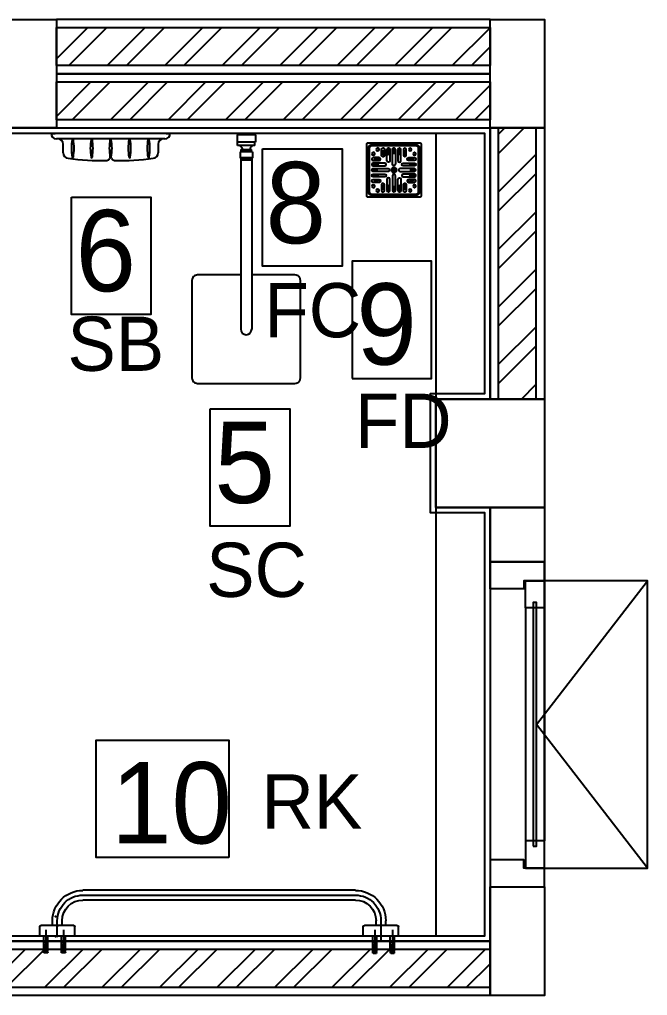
# Model space of a CAD drawing. Header units: inches. Extents: x -1366 to 1207, y -585 to 2554.
# Drawn here: x 531.297 to 533.034, y 1792.599 to 1795.3 of the extents above; entities that cross this region are included whole.
import ezdxf
from ezdxf.enums import TextEntityAlignment as Align

# ---------------------------------------------------------------- set-up
doc = ezdxf.new("R2010")
doc.units = ezdxf.units.IN
doc.header["$MEASUREMENT"] = 0
doc.header["$PDSIZE"] = 0.05
doc.linetypes.add('CENTER', pattern=[1.625, 1.25, -0.125, 0.125, -0.125])
doc.layers.get('0').update_dxf_attribs({"linetype": 'CONTINUOUS'})
for name, color, linetype in [('COLM', 3, 'CONTINUOUS'), ('DIM', 7, 'CONTINUOUS'), ('DIMS', 1, 'CONTINUOUS'), ('Floor-Hatch', 251, 'CONTINUOUS'), ('SN - Sanitary', 144, 'CONTINUOUS'), ('WALL', 7, 'CONTINUOUS'), ('Wall-Tile', 4, 'CONTINUOUS'), ('WALL_HATC', 251, 'CONTINUOUS'), ('WC-DET1', 15, 'CONTINUOUS'), ('WC-OUT', 9, 'CONTINUOUS'), ('WC-OUTL', 7, 'CONTINUOUS'), ('WC-SERIAL', 4, 'CONTINUOUS'), ('wind', 7, 'CONTINUOUS')]:
    doc.layers.add(name, color=color, linetype=linetype)
doc.styles.get("Standard").update_dxf_attribs({"font": 'CordiaUPC.ttf'})
doc.styles.add('THAI', font='thai2.shx', dxfattribs={"height": 0.2})
doc.styles.add('Thai-S1', font='angsana.shx')
pattern_1 = [(224.99694, (483.1486, 1808.61976), (0.07954527, -0.07955375), []), (224.99694, (483.09556, 1808.61977), (0.07954527, -0.07955375), [])]

# ---------------------------------------------------------------- blocks, each defined once
blk = doc.blocks.new('VRH_FUVHU-W002AS_100 x100')
at = {"layer": 'SN - Sanitary'}
for points in [[(-48, -50), (48, -50, 0.414214), (50, -48), (50, 48, 0.414214), (48, 50), (-48, 50, 0.414214), (-50, 48), (-50, -48, 0.414214)], [(-40, -47), (40, -47, 0.414214), (47, -40), (47, 40, 0.414214), (40, 47), (-40, 47, 0.414214), (-47, 40), (-47, -40, 0.414214)], [(-40, -45), (40, -45, 0.414214), (45, -40), (45, 40, 0.414214), (40, 45), (-40, 45, 0.414214), (-45, 40), (-45, -40, 0.414214)], [(-17.5, 27.2, -1), (-22.8, 27.2), (-22.8, 38, -1), (-17.5, 38)], [(-7.5, 17, -1), (-12.8, 17), (-12.8, 38, -1), (-7.5, 38)], [(2.6, 10.8, -1), (-2.6, 10.8), (-2.6, 38, -1), (2.6, 38)], [(7.5, 17, 1), (12.8, 17), (12.8, 38, 1), (7.5, 38)], [(17.5, 27.2, 1), (22.8, 27.2), (22.8, 38, 1), (17.5, 38)], [(-27.2, 17.5, 1), (-27.2, 22.8), (-38, 22.8, 1), (-38, 17.5)], [(27.2, 17.5, -1), (27.2, 22.8), (38, 22.8, -1), (38, 17.5)], [(-17, 7.5, 1), (-17, 12.8), (-38, 12.8, 1), (-38, 7.5)], [(-10.8, -2.6, 1), (-10.8, 2.6), (-38, 2.6, 1), (-38, -2.6)], [(10.8, -2.6, -1), (10.8, 2.6), (38, 2.6, -1), (38, -2.6)], [(17, 7.5, -1), (17, 12.8), (38, 12.8, -1), (38, 7.5)], [(-17, -7.5, -1), (-17, -12.8), (-38, -12.8, -1), (-38, -7.5)], [(-27.2, -17.5, -1), (-27.2, -22.8), (-38, -22.8, -1), (-38, -17.5)], [(-7.5, -17, 1), (-12.8, -17), (-12.8, -38, 1), (-7.5, -38)], [(2.6, -10.8, 1), (-2.6, -10.8), (-2.6, -38, 1), (2.6, -38)], [(7.5, -17, -1), (12.8, -17), (12.8, -38, -1), (7.5, -38)], [(17, -7.5, 1), (17, -12.8), (38, -12.8, 1), (38, -7.5)], [(27.2, -17.5, 1), (27.2, -22.8), (38, -22.8, 1), (38, -17.5)], [(-17.5, -27.2, 1), (-22.8, -27.2), (-22.8, -38, 1), (-17.5, -38)], [(17.5, -27.2, -1), (22.8, -27.2), (22.8, -38, -1), (17.5, -38)]]:
    blk.add_lwpolyline(points, format="xyb", close=True, dxfattribs=at)
for points in [[(-47, 40), (-45, 40)], [(-40, 47), (-40, 45)], [(40, 47), (40, 45)], [(47, 40), (45, 40)], [(2, 0), (-2, 0)], [(0, -2), (0, 2)], [(-47, -40), (-45, -40)], [(-40, -47), (-40, -45)], [(40, -47), (40, -45)], [(47, -40), (45, -40)]]:
    blk.add_lwpolyline(points, dxfattribs=at)
for centre, radius in [((-30, 38), 2.64), ((30, 38), 2.64), ((-38, 30), 2.64), ((38, 30), 2.64), ((0, 0), 5), ((0, 0), 4), ((-38, -30), 2.64), ((-30, -38), 2.64), ((30, -38), 2.64), ((38, -30), 2.64)]:
    blk.add_circle(centre, radius, dxfattribs=at)
for radius, start, end in [(40.6, 115.5199, 124.0973), (38.9, 101.1602, 109.1988), (40.6, 101.6879, 108.2626), (38.9, 86.3226, 93.6774), (38.9, 70.8012, 78.8398), (40.6, 71.7374, 78.3121), (40.6, 55.9027, 64.4801), (40.6, 145.9027, 154.4801), (38.9, 144.1822, 153.2733), (35.8, 140.4974, 150.7346), (32.8, 139.2775, 147.7606), (38.9, 116.7267, 125.8178), (35.8, 119.2654, 129.5026), (32.8, 122.2394, 130.7225), (35.8, 102.1337, 110.9437), (32.8, 103.2601, 112.9585), (30.8, 104.1306, 114.5299), (35.8, 85.7776, 94.2224), (32.8, 85.3915, 94.6085), (30.8, 85.0942, 94.9058), (35.8, 69.0563, 77.8663), (32.8, 67.0415, 76.7399), (30.8, 65.4701, 75.8694), (38.9, 54.1822, 63.2733), (35.8, 50.4974, 60.7346), (32.8, 49.2775, 57.7606), (32.8, 32.2394, 40.7225), (35.8, 29.2654, 39.5026), (38.9, 26.7267, 35.8178), (40.6, 25.5199, 34.0973), (40.6, 161.7374, 168.3121), (38.9, 176.3226, 183.6774), (38.9, 160.8012, 168.8398), (35.8, 175.7776, 184.2224), (35.8, 159.0563, 167.8663), (32.8, 175.3915, 184.6085), (32.8, 157.0415, 166.7399), (30.8, 175.0942, 184.9058), (30.8, 155.4701, 165.8694), (30.8, 14.1306, 24.5299), (32.8, 13.2601, 22.9585), (30.8, 355.0942, 4.9058), (32.8, 355.3915, 4.6085), (35.8, 12.1337, 20.9437), (35.8, 355.7776, 4.2224), (38.9, 11.1602, 19.1988), (40.6, 11.6879, 18.2626), (38.9, 356.3226, 3.6774), (40.6, 191.6879, 198.2626), (38.9, 191.1602, 199.1988), (40.6, 205.5199, 214.0973), (35.8, 192.1337, 200.9437), (38.9, 206.7267, 215.8178), (32.8, 193.2601, 202.9585), (35.8, 209.2654, 219.5026), (30.8, 194.1306, 204.5299), (32.8, 212.2394, 220.7225), (32.8, 319.2775, 327.7606), (35.8, 320.4974, 330.7346), (30.8, 335.4701, 345.8694), (32.8, 337.0415, 346.7399), (38.9, 324.1822, 333.2733), (35.8, 339.0563, 347.8663), (40.6, 325.9027, 334.4801), (38.9, 340.8012, 348.8398), (40.6, 341.7374, 348.3121), (35.8, 230.4974, 240.7346), (38.9, 234.1822, 243.2733), (40.6, 235.9027, 244.4801), (32.8, 229.2775, 237.7606), (30.8, 245.4701, 255.8694), (32.8, 247.0415, 256.7399), (35.8, 249.0563, 257.8663), (30.8, 265.0942, 274.9058), (32.8, 265.3915, 274.6085), (35.8, 265.7776, 274.2224), (30.8, 284.1306, 294.5299), (32.8, 283.2601, 292.9585), (35.8, 282.1337, 290.9437), (32.8, 302.2394, 310.7225), (35.8, 299.2654, 309.5026), (38.9, 296.7267, 305.8178), (40.6, 295.5199, 304.0973), (38.9, 250.8012, 258.8398), (40.6, 251.7374, 258.3121), (38.9, 266.3226, 273.6774), (38.9, 281.1602, 289.1988), (40.6, 281.6879, 288.2626)]:
    blk.add_arc((0, 0), radius, start, end, dxfattribs=at)
blk = doc.blocks.new('A$Cf44c07b2')
at = {"layer": 'WC-OUT'}
for p, q in [((0.0794, 0.1169), (0.5821, 0.1169)), ((0.0794, 0.0989), (0.5821, 0.0989)), ((0.0234, 0.0519), (0.0234, 0.0608)), ((0.0413, 0.0519), (0.0413, 0.0612)), ((0.6202, 0.0519), (0.6202, 0.0608)), ((0.6381, 0.0519), (0.6381, 0.0608)), ((0, 0.0329), (0, 0.0496)), ((0.0022, 0.0519), (0.0234, 0.0519)), ((0.0234, 0.0519), (0.0627, 0.0519)), ((0.065, 0.0329), (0.065, 0.0496)), ((0.5967, 0.0329), (0.5967, 0.0496)), ((0.5989, 0.0519), (0.6594, 0.0519)), ((0.6617, 0.0329), (0.6617, 0.0496)), ((0.065, 0.0329), (0, 0.0329)), ((0.6617, 0.0329), (0.5967, 0.0329))]:
    blk.add_line(p, q, dxfattribs=at)
at = {"layer": 'WC-OUT', "color": 251, "linetype": 'CENTER'}
for p, q in [((0.5821, 0.1079), (0.0794, 0.1079)), ((0.0324, 0.0608), (0.0324, 0.0252)), ((0.6292, 0.0519), (0.6292, 0.0608)), ((0.0112, 0.0437), (0.0112, 0)), ((0.0437, 0.0437), (0.0437, 0)), ((0.6179, 0.0442), (0.6179, 0.0005)), ((0.6292, 0.0306), (0.6292, 0.0503)), ((0.6503, 0.0442), (0.6503, 0.0005)), ((0.0072, 0.0222), (0.0079, 0.0202)), ((0.0073, 0.0224), (0.0086, 0.0224)), ((0.0074, 0.0224), (0.0074, 0.0329)), ((0.0074, 0.0045), (0.0074, 0.0215)), ((0.0087, 0.0222), (0.0079, 0.0202)), ((0.0137, 0.0222), (0.0145, 0.0202)), ((0.0152, 0.0224), (0.0139, 0.0224)), ((0.0153, 0.0222), (0.0145, 0.0202)), ((0.015, 0.0224), (0.015, 0.0329)), ((0.015, 0.0045), (0.015, 0.0214)), ((0.0396, 0.0222), (0.0404, 0.0202)), ((0.0397, 0.0224), (0.0411, 0.0224)), ((0.0399, 0.0224), (0.0399, 0.0329)), ((0.0399, 0.0045), (0.0399, 0.0215)), ((0.0412, 0.0222), (0.0404, 0.0202)), ((0.0462, 0.0222), (0.047, 0.0202)), ((0.0476, 0.0224), (0.0463, 0.0224)), ((0.0478, 0.0222), (0.047, 0.0202)), ((0.0474, 0.0224), (0.0474, 0.0329)), ((0.0474, 0.0045), (0.0474, 0.0214)), ((0.6138, 0.0227), (0.6146, 0.0207)), ((0.6139, 0.0229), (0.6153, 0.0229)), ((0.6141, 0.0229), (0.6141, 0.0334)), ((0.6141, 0.005), (0.6141, 0.0219)), ((0.6154, 0.0227), (0.6146, 0.0207)), ((0.6204, 0.0227), (0.6212, 0.0207)), ((0.6218, 0.0229), (0.6205, 0.0229)), ((0.622, 0.0227), (0.6212, 0.0207)), ((0.6217, 0.0229), (0.6217, 0.0334)), ((0.6217, 0.005), (0.6217, 0.022)), ((0.6463, 0.0227), (0.647, 0.0207)), ((0.6464, 0.0229), (0.6477, 0.0229)), ((0.6466, 0.0229), (0.6466, 0.0334)), ((0.6466, 0.005), (0.6466, 0.0219)), ((0.6478, 0.0227), (0.647, 0.0207)), ((0.6528, 0.0227), (0.6536, 0.0207)), ((0.6543, 0.0229), (0.653, 0.0229)), ((0.6544, 0.0227), (0.6536, 0.0207)), ((0.6541, 0.0229), (0.6541, 0.0334)), ((0.6541, 0.005), (0.6541, 0.022)), ((0.0077, 0.0045), (0.0074, 0.0045)), ((0.0075, 0.0018), (0.0079, 0.0046)), ((0.0077, 0.0045), (0.0076, 0.0045)), ((0.0085, 0.0045), (0.0077, 0.0045)), ((0.0143, 0.0011), (0.0081, 0.0011)), ((0.0139, 0.0045), (0.0085, 0.0045)), ((0.0098, 0.0045), (0.0088, 0.0025)), ((0.0131, 0.0017), (0.0093, 0.0017)), ((0.0111, 0.0045), (0.0111, 0.0174)), ((0.0114, 0.0174), (0.0111, 0.0174)), ((0.0114, 0.0045), (0.0114, 0.0174)), ((0.0126, 0.0045), (0.0136, 0.0025)), ((0.0147, 0.0045), (0.0139, 0.0045)), ((0.0149, 0.0018), (0.0145, 0.0046)), ((0.015, 0.0045), (0.0147, 0.0045)), ((0.0149, 0.0045), (0.0147, 0.0045)), ((0.0402, 0.0045), (0.0399, 0.0045)), ((0.04, 0.0018), (0.0404, 0.0046)), ((0.0402, 0.0045), (0.04, 0.0045)), ((0.0409, 0.0045), (0.0402, 0.0045)), ((0.0468, 0.0011), (0.0405, 0.0011)), ((0.0464, 0.0045), (0.0409, 0.0045)), ((0.0423, 0.0045), (0.0413, 0.0025)), ((0.0456, 0.0017), (0.0418, 0.0017)), ((0.0435, 0.0045), (0.0435, 0.0174)), ((0.0438, 0.0174), (0.0435, 0.0174)), ((0.0438, 0.0045), (0.0438, 0.0174)), ((0.0451, 0.0045), (0.0461, 0.0025)), ((0.0471, 0.0045), (0.0464, 0.0045)), ((0.0473, 0.0018), (0.047, 0.0046)), ((0.0474, 0.0045), (0.0471, 0.0045)), ((0.0473, 0.0045), (0.0471, 0.0045)), ((0.6141, 0.005), (0.6144, 0.005)), ((0.6142, 0.0023), (0.6146, 0.0051)), ((0.6142, 0.005), (0.6144, 0.005)), ((0.6144, 0.005), (0.6152, 0.005)), ((0.6148, 0.0016), (0.621, 0.0016)), ((0.6152, 0.005), (0.6206, 0.005)), ((0.6165, 0.005), (0.6155, 0.003)), ((0.616, 0.0022), (0.6198, 0.0022)), ((0.6178, 0.005), (0.6178, 0.0179)), ((0.6178, 0.0179), (0.618, 0.0179)), ((0.618, 0.005), (0.618, 0.0179)), ((0.6193, 0.005), (0.6203, 0.003)), ((0.6206, 0.005), (0.6214, 0.005)), ((0.6216, 0.0023), (0.6212, 0.0051)), ((0.6214, 0.005), (0.6217, 0.005)), ((0.6214, 0.005), (0.6216, 0.005)), ((0.6466, 0.005), (0.6469, 0.005)), ((0.6467, 0.0023), (0.6471, 0.0051)), ((0.6467, 0.005), (0.6469, 0.005)), ((0.6469, 0.005), (0.6476, 0.005)), ((0.6472, 0.0016), (0.6535, 0.0016)), ((0.6476, 0.005), (0.6531, 0.005)), ((0.6489, 0.005), (0.648, 0.003)), ((0.6485, 0.0022), (0.6522, 0.0022)), ((0.6502, 0.005), (0.6502, 0.0179)), ((0.6502, 0.0179), (0.6505, 0.0179)), ((0.6505, 0.005), (0.6505, 0.0179)), ((0.6517, 0.005), (0.6527, 0.003)), ((0.6531, 0.005), (0.6538, 0.005)), ((0.654, 0.0023), (0.6536, 0.0051)), ((0.6538, 0.005), (0.6541, 0.005)), ((0.6538, 0.005), (0.654, 0.005))]:
    blk.add_line(p, q, dxfattribs=at)
for centre in [(0.0112, 0.0202), (0.0437, 0.0202), (0.6179, 0.0207), (0.6503, 0.0207)]:
    blk.add_circle(centre, 0.00118, dxfattribs=at)
at = {"layer": 'WC-OUT'}
for centre, radius, start, end in [((0.0794, 0.0608), 0.056, 90, 180), ((0.5821, 0.0608), 0.056, 0, 90), ((0.0794, 0.0608), 0.0381, 90, 180), ((0.5821, 0.0608), 0.0381, 0, 90), ((0.0022, 0.0496), 0.00224, 90, 180), ((0.0627, 0.0496), 0.00224, 0, 90), ((0.5989, 0.0496), 0.00224, 90, 180), ((0.6594, 0.0496), 0.00224, 0, 90)]:
    blk.add_arc(centre, radius, start, end, dxfattribs=at)
at = {"layer": 'WC-OUT', "color": 251, "linetype": 'CENTER'}
for centre, radius, start, end in [((0.0794, 0.0608), 0.0471, 90, 180), ((0.5821, 0.0608), 0.0471, 0, 90), ((0.0073, 0.0223), 0.00014, 90, 201.1557), ((0.0086, 0.0223), 0.00014, 338.8443, 90), ((0.0139, 0.0223), 0.00014, 90, 201.1557), ((0.0152, 0.0223), 0.00014, 338.8443, 90), ((0.0397, 0.0223), 0.00014, 90, 201.1557), ((0.0411, 0.0223), 0.00014, 338.8443, 90), ((0.0463, 0.0223), 0.00014, 90, 201.1557), ((0.0476, 0.0223), 0.00014, 338.8443, 90), ((0.6139, 0.0228), 0.00014, 90, 201.1557), ((0.6153, 0.0228), 0.00014, 338.8443, 90), ((0.6205, 0.0228), 0.00014, 90, 201.1557), ((0.6218, 0.0228), 0.00014, 338.8443, 90), ((0.6464, 0.0228), 0.00014, 90, 201.1557), ((0.6477, 0.0228), 0.00014, 338.8443, 90), ((0.653, 0.0228), 0.00014, 90, 201.1557), ((0.6543, 0.0228), 0.00014, 338.8443, 90), ((0.0081, 0.0017), 0.00056, 172.2348, 270), ((0.0081, 0.0042), 0.000472, 36.4635, 143.5365), ((0.0093, 0.0022), 0.00056, 153.4349, 270), ((0.0131, 0.0022), 0.00056, 270, 26.5651), ((0.0143, 0.0042), 0.000472, 36.4635, 143.5365), ((0.0143, 0.0017), 0.00056, 270, 7.7652), ((0.0405, 0.0017), 0.00056, 172.2348, 270), ((0.0406, 0.0042), 0.000472, 36.4635, 143.5365), ((0.0418, 0.0022), 0.00056, 153.4349, 270), ((0.0456, 0.0022), 0.00056, 270, 26.5651), ((0.0468, 0.0042), 0.000472, 36.4635, 143.5365), ((0.0468, 0.0017), 0.00056, 270, 7.7652), ((0.6148, 0.0022), 0.00056, 172.2348, 270), ((0.6148, 0.0047), 0.000472, 36.4635, 143.5365), ((0.616, 0.0027), 0.00056, 153.4349, 270), ((0.6198, 0.0027), 0.00056, 270, 26.5651), ((0.621, 0.0047), 0.000472, 36.4635, 143.5365), ((0.621, 0.0022), 0.00056, 270, 7.7652), ((0.6472, 0.0022), 0.00056, 172.2348, 270), ((0.6473, 0.0047), 0.000472, 36.4635, 143.5365), ((0.6485, 0.0027), 0.00056, 153.4349, 270), ((0.6522, 0.0027), 0.00056, 270, 26.5651), ((0.6534, 0.0047), 0.000472, 36.4635, 143.5365), ((0.6535, 0.0022), 0.00056, 270, 7.7652)]:
    blk.add_arc(centre, radius, start, end, dxfattribs=at)
blk.add_point((0.6292, 0.0503), dxfattribs=at)
at = {"layer": 'WC-OUT'}
blk.add_point((0.6292, 0.0328), dxfattribs=at)
blk = doc.blocks.new('ct0150p')
at = {"layer": 'WC-OUT', "color": 251, "linetype": 'CENTER'}
blk.add_point((0.6005, 0.0357), dxfattribs=at)
at = {"layer": 'WC-OUT'}
blk.add_point((0.6005, -0.0012), dxfattribs=at)
blk.add_blockref('A$Cf44c07b2', (-0.0323, -0.0329))
blk = doc.blocks.new('C805P')
at = {"layer": 'DIMS', "linetype": 'ByBlock'}
for p in [(-0.11, 0), (0.11, 0), (0.11, 0)]:
    blk.add_point(p, dxfattribs=at)
at = {"layer": 'WC-DET1'}
blk.add_line((0.0975, -0.01), (-0.0975, -0.01), dxfattribs=at)
for centre, radius, start, end in [((0.0349, -0.0275), 0.1074, 171.1982, 188.8018), ((-0.07, -0.0113), 0.00125, 8.8018, 171.1982), ((-0.1749, -0.0275), 0.1074, 351.1982, 8.8018), ((0.0699, -0.0275), 0.1074, 171.1982, 188.8018), ((-0.035, -0.0113), 0.00125, 8.8018, 171.1982), ((-0.1399, -0.0275), 0.1074, 351.1982, 8.8018), ((0.1049, -0.0275), 0.1074, 171.1982, 188.8018), ((0, -0.0113), 0.00125, 8.8018, 171.1982), ((-0.1049, -0.0275), 0.1074, 351.1982, 8.8018), ((0.1399, -0.0275), 0.1074, 171.1982, 188.8018), ((0.035, -0.0113), 0.00125, 8.8018, 171.1982), ((-0.0699, -0.0275), 0.1074, 351.1982, 8.8018), ((0.1749, -0.0275), 0.1074, 171.1982, 188.8018), ((0.07, -0.0113), 0.00125, 8.8018, 171.1982), ((-0.0349, -0.0275), 0.1074, 351.1982, 8.8018), ((-0.07, -0.0437), 0.00125, 188.8018, 351.1982), ((-0.035, -0.0437), 0.00125, 188.8018, 351.1982), ((0, -0.0437), 0.00125, 188.8018, 351.1982), ((0.035, -0.0437), 0.00125, 188.8018, 351.1982), ((0.07, -0.0437), 0.00125, 188.8018, 351.1982)]:
    blk.add_arc(centre, radius, start, end, dxfattribs=at)
at = {"layer": 'WC-OUTL'}
for p, q in [((-0.11, 0), (-0.1025, 0)), ((0.1025, 0), (-0.1025, 0)), ((0.1025, 0), (0.11, 0)), ((-0.0975, -0.01), (-0.1, -0.01)), ((0.1, -0.01), (0.0975, -0.01)), ((-0.0875, -0.036), (-0.0875, -0.02)), ((0.0875, -0.02), (0.0875, -0.036))]:
    blk.add_line(p, q, dxfattribs=at)
for centre, radius, start, end in [((-0.1, 0), 0.01, 180, 270), ((0.1, 0), 0.01, 270, 0), ((-0.0975, -0.02), 0.01, 0, 90), ((0.0975, -0.02), 0.01, 90, 180), ((-0.0775, -0.036), 0.01, 180, 264.1326), ((-0.0233, 0.3009), 0.3512, 260.9568, 272.6453), ((-0.0071, -0.045), 0.005, 269.4695, 340.3964), ((0, -0.0475), 0.0025, 19.6036, 160.3964), ((0.0071, -0.045), 0.005, 199.6036, 270.5305), ((0.0233, 0.3009), 0.3512, 267.3547, 279.0432), ((0.0775, -0.036), 0.01, 275.8674, 0)]:
    blk.add_arc(centre, radius, start, end, dxfattribs=at)
at = {"layer": 'WC-SERIAL', "flags": 3}
blk.add_attdef('SERIAL', text='', height=0.0121, dxfattribs=at).set_placement((0.0038, -0.0654), align=Align.TOP_CENTER)
blk = doc.blocks.new('CT002P')
at = {"layer": 'WC-DET1'}
for p, q in [((-0.0159, 0), (-0.0159, -0.0025)), ((0.0159, 0), (-0.0159, 0)), ((0.0159, 0), (0.0159, -0.0025)), ((-0.0169, -0.0025), (-0.0169, -0.0164)), ((-0.0161, -0.0025), (-0.0169, -0.0025)), ((0.0169, -0.0164), (-0.0169, -0.0164)), ((0.0169, -0.0025), (-0.0161, -0.0025)), ((-0.0159, -0.0223), (-0.0159, -0.0164)), ((0.0159, -0.0223), (0.0159, -0.0164)), ((0.0169, -0.0025), (0.0169, -0.0164)), ((0.0159, -0.0223), (-0.0159, -0.0223)), ((0.0114, -0.0339), (-0.0114, -0.0339)), ((-0.0114, -0.0339), (-0.0114, -0.0453)), ((-0.0099, -0.0299), (-0.0099, -0.0339)), ((-0.0099, -0.0299), (0.0099, -0.0299)), ((-0.0074, -0.0276), (-0.0074, -0.0289)), ((0.0074, -0.0276), (0.0074, -0.0289)), ((0.0099, -0.0339), (0.0099, -0.0299)), ((0.0114, -0.0339), (0.0114, -0.0453)), ((-0.0114, -0.0453), (-0.0109, -0.0458)), ((-0.0114, -0.0453), (-0.0109, -0.0458)), ((0.0114, -0.0453), (-0.0114, -0.0453)), ((0.0109, -0.0458), (-0.0109, -0.0458)), ((-0.0102, -0.0458), (-0.0102, -0.3612)), ((-0.0102, -0.0478), (-0.0092, -0.0468)), ((0.0102, -0.0478), (-0.0102, -0.0478)), ((-0.0102, -0.0488), (0.0102, -0.0488)), ((-0.0092, -0.0468), (-0.0092, -0.0458)), ((0.0092, -0.0468), (-0.0092, -0.0468)), ((0.0092, -0.0468), (0.0092, -0.0458)), ((0.0102, -0.0478), (0.0092, -0.0468)), ((0.0102, -0.0458), (0.0102, -0.3612)), ((0.0114, -0.0453), (0.0109, -0.0458)), ((0.0114, -0.0453), (0.0109, -0.0458))]:
    blk.add_line(p, q, dxfattribs=at)
blk.add_lwpolyline([(-0.0102, -0.2612), (-0.09, -0.2612, 0.414214), (-0.1, -0.2712), (-0.1, -0.4512, 0.414214), (-0.09, -0.4612), (0.09, -0.4612, 0.414214), (0.1, -0.4512), (0.1, -0.2712, 0.414214), (0.09, -0.2612), (0.0102, -0.2612)], format="xyb", dxfattribs=at)
for centre, radius, start, end in [((0, -0.0161), 0.0129, 209.0833, 230.7035), ((-0.0084, -0.0289), 0.000992, 270, 0), ((-0.0094, -0.0276), 0.00198, 0, 50.7035), ((0.0094, -0.0276), 0.00199, 129.2965, 180), ((0.0084, -0.0289), 0.000992, 180, 270), ((0, -0.0161), 0.0129, 309.2965, 330.9167), ((0, -0.3612), 0.0102, 180, 0)]:
    blk.add_arc(centre, radius, start, end, dxfattribs=at)

msp = doc.modelspace()

# ---------------------------------------------------------------- hatches: boundary and pattern name
at = {"layer": 'WALL_HATC'}
h = msp.add_hatch(dxfattribs=at)
h.set_pattern_fill('ANSI32', color=256, scale=0.3, angle=179.9969, style=0)
h.set_pattern_definition(pattern_1)
h.paths.add_polyline_path([(531.3987, 1795.2771), (532.5987, 1795.2771), (532.5987, 1795.1721), (531.3987, 1795.1721)])
h = msp.add_hatch(dxfattribs=at)
h.set_pattern_fill('ANSI32', color=256, scale=0.3, angle=179.9969, style=0)
h.set_pattern_definition(pattern_1)
h.paths.add_polyline_path([(531.3987, 1795.1271), (532.5987, 1795.1271), (532.5987, 1795.0221), (531.3987, 1795.0221)])
h = msp.add_hatch(dxfattribs=at)
h.set_pattern_fill('ANSI32', color=256, scale=0.3, angle=179.9969, style=0)
h.set_pattern_definition(pattern_1)
h.paths.add_polyline_path([(532.7262, 1794.2496), (532.7262, 1794.9996), (532.6212, 1794.9996), (532.6212, 1794.2496)])
h = msp.add_hatch(dxfattribs=at)
h.set_pattern_fill('ANSI32', color=256, scale=0.3, angle=179.9969, style=0)
h.set_pattern_definition([(224.99694, (483.1486, 1808.46976), (0.07954527, -0.07955375), []), (224.99694, (483.09556, 1808.46977), (0.07954527, -0.07955375), [])])
h.paths.add_polyline_path([(532.5987, 1792.727), (530.0487, 1792.727), (530.0487, 1792.622), (532.5987, 1792.622)])

# ---------------------------------------------------------------- linework, layer by layer
at = {"color": 7}
for points in [[(531.9691, 1794.9422), (532.1888, 1794.9422), (532.1888, 1794.6174), (531.9691, 1794.6174)], [(531.4402, 1794.8082), (531.6599, 1794.8082), (531.6599, 1794.4835), (531.4402, 1794.4835)], [(532.2171, 1794.3062), (532.4368, 1794.3062), (532.4368, 1794.6309), (532.2171, 1794.6309)], [(531.8243, 1794.2224), (532.0441, 1794.2224), (532.0441, 1793.8976), (531.8243, 1793.8976)], [(531.8756, 1792.9815), (531.5085, 1792.9815), (531.5085, 1793.3062), (531.8756, 1793.3062)]]:
    msp.add_lwpolyline(points, close=True, dxfattribs=at)
at = {"layer": 'COLM'}
msp.add_lwpolyline([(532.7487, 1794.2496), (532.7487, 1793.9496), (532.4487, 1793.9496), (532.4487, 1794.2496)], close=True, dxfattribs=at)
at = {"layer": 'Floor-Hatch'}
msp.add_line((532.4487, 1794.9846), (532.4487, 1792.7645), dxfattribs=at)
at = {"layer": 'WALL'}
for points in [[(531.3987, 1794.9996), (531.0987, 1794.9996), (531.0987, 1795.2996), (531.3987, 1795.2996)], [(531.3987, 1795.1496), (532.5987, 1795.1496), (532.5987, 1795.2996), (531.3987, 1795.2996)], [(532.5987, 1795.2996), (532.7487, 1795.2996), (532.7487, 1794.9996), (532.5987, 1794.9996)], [(531.3987, 1794.9996), (532.5987, 1794.9996), (532.5987, 1795.1496), (531.3987, 1795.1496)], [(532.7487, 1794.9996), (532.7487, 1794.2496), (532.5987, 1794.2496), (532.5987, 1794.9996)], [(532.7487, 1793.9496), (532.7487, 1793.7996), (532.5987, 1793.7996), (532.5987, 1793.9496)], [(532.5987, 1792.8996), (532.7487, 1792.8996), (532.7487, 1792.5995), (532.5987, 1792.5995)], [(530.0487, 1792.7495), (532.5987, 1792.7495), (532.5987, 1792.5995), (530.0487, 1792.5995)]]:
    msp.add_lwpolyline(points, close=True, dxfattribs=at)
at = {"layer": 'Wall-Tile'}
for points in [[(531.0987, 1794.9997), (532.5987, 1794.9996), (532.5987, 1794.2496), (532.4487, 1794.2496), (532.4487, 1793.9496), (532.5987, 1793.9496), (532.5987, 1792.7495), (529.7487, 1792.7495)], [(529.7487, 1792.7645), (532.5837, 1792.7645), (532.5837, 1793.9346), (532.4337, 1793.9346), (532.4337, 1794.2646), (532.5837, 1794.2646), (532.5837, 1794.9846), (531.0837, 1794.9847)]]:
    msp.add_lwpolyline(points, dxfattribs=at)
at = {"layer": 'WALL_HATC'}
for points in [[(531.3987, 1795.2771), (532.5987, 1795.2771), (532.5987, 1795.1721), (531.3987, 1795.1721)], [(531.3987, 1795.1271), (532.5987, 1795.1271), (532.5987, 1795.0221), (531.3987, 1795.0221)]]:
    msp.add_lwpolyline(points, close=True, dxfattribs=at)
for points in [[(532.7262, 1794.2496), (532.7262, 1794.9996), (532.6212, 1794.9996), (532.6212, 1794.2496), (532.7262, 1794.2496)], [(532.5987, 1792.727), (530.0487, 1792.727), (530.0487, 1792.622), (532.5987, 1792.622), (532.5987, 1792.727)]]:
    msp.add_lwpolyline(points, dxfattribs=at)
at = {"layer": 'wind', "color": 8, "linetype": 'Continuous'}
for p, q in [((532.6962, 1793.6721), (532.6962, 1793.0271)), ((532.7487, 1793.6721), (532.7487, 1793.0271))]:
    msp.add_line(p, q, dxfattribs=at)
at = {"layer": 'wind'}
for points in [[(532.7487, 1793.7996), (532.7487, 1793.7471), (532.6917, 1793.7471), (532.6917, 1793.7246), (532.5987, 1793.7246), (532.5987, 1793.7996)], [(532.7487, 1793.7471), (532.7487, 1793.6721), (532.6962, 1793.6721), (532.6962, 1793.7471)], [(532.7487, 1792.9521), (532.7487, 1793.0271), (532.6962, 1793.0271), (532.6962, 1792.9521)], [(532.7487, 1792.8996), (532.7487, 1792.9521), (532.6917, 1792.9521), (532.6917, 1792.9746), (532.5987, 1792.9746), (532.5987, 1792.8996)]]:
    msp.add_lwpolyline(points, close=True, dxfattribs=at)
at = {"layer": 'wind', "color": 8, "linetype": 'Continuous'}
msp.add_lwpolyline([(532.5987, 1793.7996), (532.5987, 1792.8996), (532.7487, 1792.8996), (532.7487, 1793.7996)], close=True, dxfattribs=at)
at = {"layer": 'wind', "color": 251, "linetype": 'Continuous'}
msp.add_lwpolyline([(533.0339, 1792.9521), (532.727, 1793.3496), (533.0339, 1793.7471)], dxfattribs=at)
at = {"layer": 'wind', "color": 8, "linetype": 'Continuous'}
msp.add_lwpolyline([(532.7487, 1792.9521), (533.0339, 1792.9521), (533.0339, 1793.7471), (532.7487, 1793.7471)], dxfattribs=at)
at = {"layer": 'wind', "color": 6}
msp.add_lwpolyline([(532.718, 1793.0121), (532.727, 1793.0121), (532.727, 1793.6871), (532.718, 1793.6871)], close=True, dxfattribs=at)

# ---------------------------------------------------------------- block references
at = {"layer": 'DIM', "xscale": 1.5, "yscale": 1.5, "zscale": 1.5}
msp.add_blockref('C805P', (531.5487, 1794.9847), dxfattribs=at)
at = {"layer": 'DIM', "ltscale": 0.25, "xscale": -1.5, "yscale": 1.5, "zscale": 1.5, "rotation": 359.9999999999974}
msp.add_blockref('ct0150p', (532.2965, 1792.7645), dxfattribs=at)
at = {"layer": 'SN - Sanitary', "xscale": -0.0015, "yscale": 0.0015, "zscale": 0.0015, "rotation": 180}
msp.add_blockref('VRH_FUVHU-W002AS_100 x100', (532.3324, 1794.8833), dxfattribs=at)
at = {"layer": 'WALL', "xscale": 1.5, "yscale": 1.5, "zscale": 1.5}
msp.add_blockref('CT002P', (531.9237, 1794.9847), dxfattribs=at)

# ---------------------------------------------------------------- texts
at = {"color": 2, "style": 'Thai-S1'}
for s, p in [('FC', (531.9742, 1794.4204)), ('SB', (531.4292, 1794.3276)), ('FD', (532.2247, 1794.1145)), ('SC', (531.813, 1793.7022)), ('RK', (531.9661, 1793.0612))]:
    msp.add_text(s, height=0.15, dxfattribs=at).set_placement(p)
at = {"color": 7, "char_height": 0.225, "width": 10.978358, "style": 'THAI'}
for s, insert, attachment_point in [('{\\fAngsana New|b0|i0|c222|p18;\\C2;8}', (532.1445, 1794.6773), 9), ('{\\fAngsana New|b0|i0|c0|p18;\\C2;6}', (531.6188, 1794.5446), 9), ('{\\fAngsana New|b0|i0|c0|p18;\\C2;9}', (532.3957, 1794.5698), 3), ('{\\fAngsana New|b0|i0|c0|p18;\\C2;5}', (532.003, 1793.9588), 9), ('{\\fAngsana New|b0|i0|c0|p18;\\C2;10}', (531.5497, 1793.2451), 1)]:
    msp.add_mtext(s, dxfattribs=dict(at, insert=insert, attachment_point=attachment_point))

doc.saveas('drawing.dxf')
